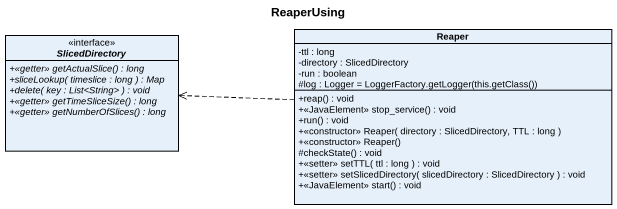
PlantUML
@startuml
title ReaperUsing
hide circle
hide empty members
skinparam classAttributeIconSize 0
interface SlicedDirectory {
  {abstract} +<<getter>> getActualSlice() : long
  {abstract} +sliceLookup( timeslice : long ) : Map
  {abstract} +delete( key : List<String> ) : void
  {abstract} +<<getter>> getTimeSliceSize() : long
  {abstract} +<<getter>> getNumberOfSlices() : long
}
class Reaper {
  -ttl : long
  -directory : SlicedDirectory
  -run : boolean
  {field} #log : Logger = LoggerFactory.getLogger(this.getClass())
  +reap() : void
  +<<JavaElement>> stop_service() : void
  +run() : void
  +<<constructor>> Reaper( directory : SlicedDirectory, TTL : long )
  +<<constructor>> Reaper()
  #checkState() : void
  +<<setter>> setTTL( ttl : long ) : void
  +<<setter>> setSlicedDirectory( slicedDirectory : SlicedDirectory ) : void
  +<<JavaElement>> start() : void
}
Reaper .left.> SlicedDirectory
@enduml
